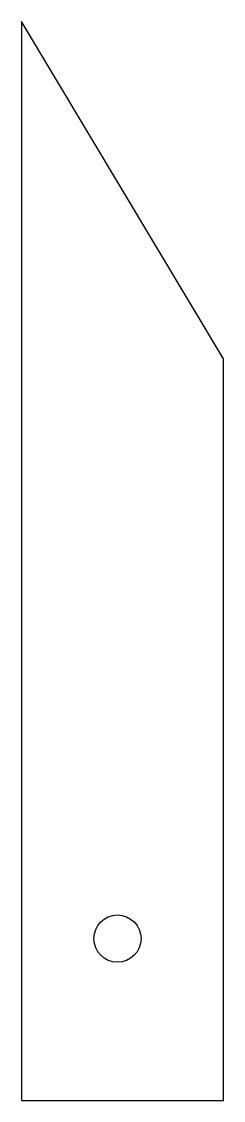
# Model space of a CAD drawing. Header units: millimetres. Extents: x -7.1 to 7.9, y -42 to 38.
import ezdxf

# ---------------------------------------------------------------- set-up
doc = ezdxf.new("R2010")
doc.units = ezdxf.units.MM

msp = doc.modelspace()

# ---------------------------------------------------------------- linework, layer by layer
at = {"color": 7, "linetype": 'Continuous', "lineweight": 25}
for p, q in [((7.873, 13.012), (-7.127, 38.012)), ((-7.127, 38.012), (-7.127, -41.988)), ((7.873, -41.988), (7.873, 13.012)), ((-7.127, -41.988), (7.873, -41.988))]:
    msp.add_line(p, q, dxfattribs=at)
msp.add_circle((0, -29.988), 1.75, dxfattribs=at)

doc.saveas('drawing.dxf')
